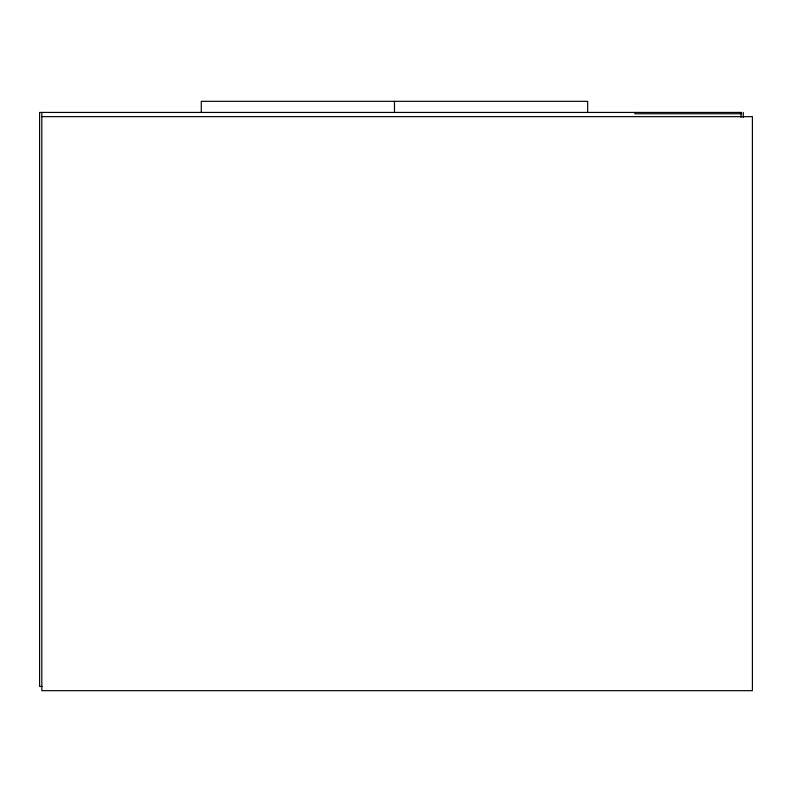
<?xml version="1.0" encoding="UTF-8"?>
<svg xmlns="http://www.w3.org/2000/svg" width="792" height="792" viewBox="0 0 792 792"><rect width="100%" height="100%" fill="white"/><g stroke="black" fill="none" stroke-linecap="round" stroke-linejoin="round"><path stroke-width="1.19" d="M41.818 116.652L752.4 116.652L752.4 690.673L41.818 690.673L41.818 112.434M42.075 686.446L39.6 686.446L39.6 112.434L741.52 112.434L741.52 113.761L634.927 113.761L634.927 112.434M743.282 112.434L743.282 117.384M741.064 112.434L741.064 117.384M587.664 112.434L587.664 101.326L201.287 101.326L201.287 112.434M394.475 101.326L394.475 112.434"/></g></svg>
